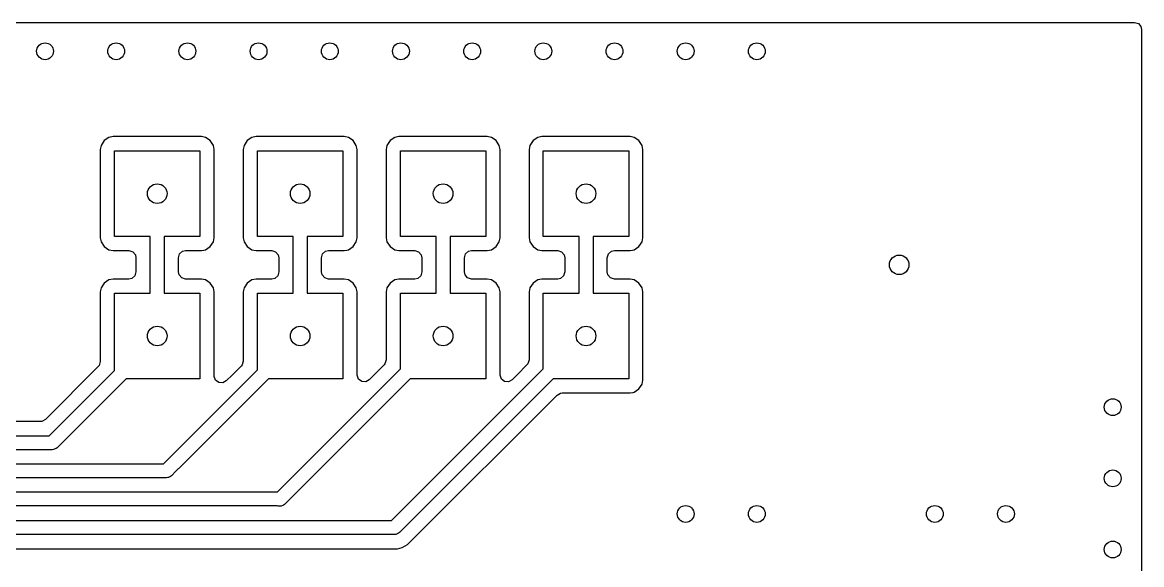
# Model space of a CAD drawing. Extents: x 5.33 to 7.27, y -5.07 to -3.93.
# Drawn here: x 6.484 to 7.27, y -4.311 to -3.93 of the extents above; entities that cross this region are included whole.
import ezdxf

# ---------------------------------------------------------------- set-up
doc = ezdxf.new("R2010")
doc.units = 0
doc.header["$MEASUREMENT"] = 0
doc.layers.add('BLACK', color=7, linetype='CONTINUOUS')

msp = doc.modelspace()

# ---------------------------------------------------------------- linework, layer by layer
at = {"layer": 'BLACK', "linetype": 'CONTINUOUS'}
for p, q in [((5.33467, -3.9297), (7.26533, -3.9297)), ((7.26533, -3.9297), (7.26802, -3.93049)), ((7.26802, -3.93049), (7.26985, -3.9326)), ((7.26985, -3.9326), (7.2703, -3.93467)), ((7.2703, -3.93467), (7.2703, -5.06533)), ((6.53938, -4.01609), (6.5388, -4.01901)), ((6.5416, -4.01278), (6.53938, -4.01609)), ((6.54491, -4.01056), (6.5416, -4.01278)), ((6.54783, -4.00998), (6.54491, -4.01056)), ((6.60981, -4.00998), (6.54783, -4.00998)), ((6.54783, -4.00998), (6.54783, -4.00998)), ((6.61273, -4.01056), (6.60981, -4.00998)), ((6.61604, -4.01278), (6.61273, -4.01056)), ((6.61826, -4.01609), (6.61604, -4.01278)), ((6.61884, -4.01901), (6.61826, -4.01609)), ((6.63977, -4.01609), (6.63919, -4.01901)), ((6.64199, -4.01278), (6.63977, -4.01609)), ((6.6453, -4.01056), (6.64199, -4.01278)), ((6.64823, -4.00998), (6.6453, -4.01056)), ((6.7102, -4.00998), (6.64823, -4.00998)), ((6.64823, -4.00998), (6.64823, -4.00998)), ((6.71312, -4.01056), (6.7102, -4.00998)), ((6.71644, -4.01278), (6.71312, -4.01056)), ((6.71865, -4.01609), (6.71644, -4.01278)), ((6.71923, -4.01901), (6.71865, -4.01609)), ((6.74017, -4.01609), (6.73959, -4.01901)), ((6.74238, -4.01278), (6.74017, -4.01609)), ((6.7457, -4.01056), (6.74238, -4.01278)), ((6.74862, -4.00998), (6.7457, -4.01056)), ((6.81059, -4.00998), (6.74862, -4.00998)), ((6.74862, -4.00998), (6.74862, -4.00998)), ((6.81352, -4.01056), (6.81059, -4.00998)), ((6.81683, -4.01278), (6.81352, -4.01056)), ((6.81904, -4.01609), (6.81683, -4.01278)), ((6.81963, -4.01901), (6.81904, -4.01609)), ((6.84056, -4.01609), (6.83998, -4.01901)), ((6.84278, -4.01278), (6.84056, -4.01609)), ((6.84609, -4.01056), (6.84278, -4.01278)), ((6.84901, -4.00998), (6.84609, -4.01056)), ((6.91099, -4.00998), (6.84901, -4.00998)), ((6.84901, -4.00998), (6.84901, -4.00998)), ((6.91391, -4.01056), (6.91099, -4.00998)), ((6.91722, -4.01278), (6.91391, -4.01056)), ((6.91944, -4.01609), (6.91722, -4.01278)), ((6.92002, -4.01901), (6.91944, -4.01609)), ((6.5388, -4.01901), (6.5388, -4.08099)), ((6.54882, -4.08), (6.54882, -4.02)), ((6.54882, -4.02), (6.60882, -4.02)), ((6.60882, -4.02), (6.60882, -4.08)), ((6.61884, -4.08099), (6.61884, -4.01901)), ((6.61884, -4.01901), (6.61884, -4.01901)), ((6.61884, -4.01901), (6.61884, -4.01901)), ((6.63919, -4.01901), (6.63919, -4.08099)), ((6.64921, -4.08), (6.64921, -4.02)), ((6.64921, -4.02), (6.70921, -4.02)), ((6.70921, -4.02), (6.70921, -4.08)), ((6.71923, -4.08099), (6.71923, -4.01901)), ((6.71923, -4.01901), (6.71923, -4.01901)), ((6.71923, -4.01901), (6.71923, -4.01901)), ((6.73959, -4.01901), (6.73959, -4.08099)), ((6.74961, -4.08), (6.74961, -4.02)), ((6.74961, -4.02), (6.80961, -4.02)), ((6.80961, -4.02), (6.80961, -4.08)), ((6.81963, -4.08099), (6.81963, -4.01901)), ((6.81963, -4.01901), (6.81963, -4.01901)), ((6.81963, -4.01901), (6.81963, -4.01901)), ((6.83998, -4.01901), (6.83998, -4.08099)), ((6.85, -4.08), (6.85, -4.02)), ((6.85, -4.02), (6.91, -4.02)), ((6.91, -4.02), (6.91, -4.08)), ((6.92002, -4.08099), (6.92002, -4.01901)), ((6.92002, -4.01901), (6.92002, -4.01901)), ((6.92002, -4.01901), (6.92002, -4.01901)), ((6.5739, -4.08), (6.54882, -4.08)), ((6.5739, -4.08984), (6.5739, -4.08)), ((6.60882, -4.08), (6.58374, -4.08)), ((6.58374, -4.08), (6.58374, -4.08984)), ((6.67429, -4.08), (6.64921, -4.08)), ((6.67429, -4.08984), (6.67429, -4.08)), ((6.70921, -4.08), (6.68413, -4.08)), ((6.68413, -4.08), (6.68413, -4.08984)), ((6.77469, -4.08), (6.74961, -4.08)), ((6.77469, -4.08984), (6.77469, -4.08)), ((6.80961, -4.08), (6.78453, -4.08)), ((6.78453, -4.08), (6.78453, -4.08984)), ((6.87508, -4.08), (6.85, -4.08)), ((6.87508, -4.12), (6.87508, -4.08)), ((6.91, -4.08), (6.88492, -4.08)), ((6.88492, -4.08), (6.88492, -4.12)), ((6.5388, -4.08099), (6.5388, -4.08099)), ((6.5388, -4.08099), (6.53938, -4.08391)), ((6.53938, -4.08391), (6.5416, -4.08722)), ((6.5416, -4.08722), (6.54491, -4.08944)), ((6.61273, -4.08944), (6.61604, -4.08722)), ((6.61604, -4.08722), (6.61826, -4.08391)), ((6.61826, -4.08391), (6.61884, -4.08099)), ((6.63919, -4.08099), (6.63919, -4.08099)), ((6.63919, -4.08099), (6.63977, -4.08391)), ((6.63977, -4.08391), (6.64199, -4.08722)), ((6.64199, -4.08722), (6.6453, -4.08944)), ((6.71312, -4.08944), (6.71644, -4.08722)), ((6.71644, -4.08722), (6.71865, -4.08391)), ((6.71865, -4.08391), (6.71923, -4.08099)), ((6.73959, -4.08099), (6.73959, -4.08099)), ((6.73959, -4.08099), (6.74017, -4.08391)), ((6.74017, -4.08391), (6.74238, -4.08722)), ((6.74238, -4.08722), (6.7457, -4.08944)), ((6.81352, -4.08944), (6.81683, -4.08722)), ((6.81683, -4.08722), (6.81904, -4.08391)), ((6.81904, -4.08391), (6.81963, -4.08099)), ((6.83998, -4.08099), (6.83998, -4.08099)), ((6.83998, -4.08099), (6.84056, -4.08391)), ((6.84056, -4.08391), (6.84278, -4.08722)), ((6.84278, -4.08722), (6.84609, -4.08944)), ((6.91391, -4.08944), (6.91722, -4.08722)), ((6.91722, -4.08722), (6.91944, -4.08391)), ((6.91944, -4.08391), (6.92002, -4.08099)), ((6.54491, -4.08944), (6.54491, -4.08944)), ((6.54491, -4.08944), (6.54783, -4.09002)), ((6.54783, -4.09002), (6.55892, -4.09002)), ((6.55892, -4.09002), (6.5616, -4.09081)), ((6.5616, -4.09081), (6.56343, -4.09292)), ((6.56343, -4.09292), (6.56388, -4.09498)), ((6.56388, -4.09498), (6.56388, -4.10502)), ((6.5739, -4.12), (6.5739, -4.08984)), ((6.58374, -4.08984), (6.58374, -4.12)), ((6.59376, -4.09498), (6.59455, -4.0923)), ((6.59376, -4.10502), (6.59376, -4.09498)), ((6.59455, -4.0923), (6.59666, -4.09047)), ((6.59666, -4.09047), (6.59872, -4.09002)), ((6.59872, -4.09002), (6.60981, -4.09002)), ((6.60981, -4.09002), (6.6115, -4.08968)), ((6.60981, -4.09002), (6.60981, -4.09002)), ((6.60981, -4.09002), (6.60981, -4.09002)), ((6.60981, -4.09002), (6.60981, -4.09002)), ((6.6115, -4.08968), (6.61273, -4.08944)), ((6.6453, -4.08944), (6.6453, -4.08944)), ((6.6453, -4.08944), (6.64823, -4.09002)), ((6.64823, -4.09002), (6.65931, -4.09002)), ((6.65931, -4.09002), (6.66199, -4.09081)), ((6.66199, -4.09081), (6.66382, -4.09292)), ((6.66382, -4.09292), (6.66427, -4.09498)), ((6.66427, -4.09498), (6.66427, -4.10502)), ((6.67429, -4.12), (6.67429, -4.08984)), ((6.68413, -4.08984), (6.68413, -4.12)), ((6.69415, -4.09498), (6.69494, -4.0923)), ((6.69415, -4.10502), (6.69415, -4.09498)), ((6.69494, -4.0923), (6.69705, -4.09047)), ((6.69705, -4.09047), (6.69911, -4.09002)), ((6.69911, -4.09002), (6.7102, -4.09002)), ((6.7102, -4.09002), (6.71189, -4.08968)), ((6.7102, -4.09002), (6.7102, -4.09002)), ((6.7102, -4.09002), (6.7102, -4.09002)), ((6.7102, -4.09002), (6.7102, -4.09002)), ((6.71189, -4.08968), (6.71312, -4.08944)), ((6.7457, -4.08944), (6.7457, -4.08944)), ((6.7457, -4.08944), (6.74862, -4.09002)), ((6.74862, -4.09002), (6.7597, -4.09002)), ((6.7597, -4.09002), (6.76239, -4.09081)), ((6.76239, -4.09081), (6.76422, -4.09292)), ((6.76422, -4.09292), (6.76467, -4.09498)), ((6.76467, -4.09498), (6.76467, -4.10502)), ((6.77469, -4.12), (6.77469, -4.08984)), ((6.78453, -4.08984), (6.78453, -4.12)), ((6.79455, -4.09498), (6.79533, -4.0923)), ((6.79455, -4.10502), (6.79455, -4.09498)), ((6.79533, -4.0923), (6.79745, -4.09047)), ((6.79745, -4.09047), (6.79951, -4.09002)), ((6.79951, -4.09002), (6.81059, -4.09002)), ((6.81059, -4.09002), (6.81228, -4.08968)), ((6.81059, -4.09002), (6.81059, -4.09002)), ((6.81059, -4.09002), (6.81059, -4.09002)), ((6.81059, -4.09002), (6.81059, -4.09002)), ((6.81228, -4.08968), (6.81352, -4.08944)), ((6.84609, -4.08944), (6.84609, -4.08944)), ((6.84609, -4.08944), (6.84901, -4.09002)), ((6.84901, -4.09002), (6.8601, -4.09002)), ((6.8601, -4.09002), (6.86278, -4.09081)), ((6.86278, -4.09081), (6.86461, -4.09292)), ((6.86461, -4.09292), (6.86506, -4.09498)), ((6.86506, -4.09498), (6.86506, -4.10502)), ((6.89494, -4.09498), (6.89573, -4.0923)), ((6.89494, -4.10502), (6.89494, -4.09498)), ((6.89573, -4.0923), (6.89784, -4.09047)), ((6.89784, -4.09047), (6.8999, -4.09002)), ((6.8999, -4.09002), (6.91099, -4.09002)), ((6.91099, -4.09002), (6.91268, -4.08968)), ((6.91099, -4.09002), (6.91099, -4.09002)), ((6.91099, -4.09002), (6.91099, -4.09002)), ((6.91099, -4.09002), (6.91099, -4.09002)), ((6.91268, -4.08968), (6.91391, -4.08944)), ((6.54491, -4.11056), (6.5416, -4.11278)), ((6.54783, -4.10998), (6.54491, -4.11056)), ((6.55892, -4.10998), (6.54783, -4.10998)), ((6.54783, -4.10998), (6.54783, -4.10998)), ((6.56098, -4.10953), (6.55892, -4.10998)), ((6.56309, -4.1077), (6.56098, -4.10953)), ((6.56388, -4.10502), (6.56309, -4.1077)), ((6.59421, -4.10708), (6.59376, -4.10502)), ((6.59604, -4.10919), (6.59421, -4.10708)), ((6.59872, -4.10998), (6.59604, -4.10919)), ((6.60981, -4.10998), (6.59872, -4.10998)), ((6.61273, -4.11056), (6.60981, -4.10998)), ((6.60981, -4.10998), (6.60981, -4.10998)), ((6.61604, -4.11278), (6.61273, -4.11056)), ((6.6453, -4.11056), (6.64199, -4.11278)), ((6.64823, -4.10998), (6.6453, -4.11056)), ((6.65931, -4.10998), (6.64823, -4.10998)), ((6.64823, -4.10998), (6.64823, -4.10998)), ((6.66137, -4.10953), (6.65931, -4.10998)), ((6.66348, -4.1077), (6.66137, -4.10953)), ((6.66427, -4.10502), (6.66348, -4.1077)), ((6.6946, -4.10708), (6.69415, -4.10502)), ((6.69643, -4.10919), (6.6946, -4.10708)), ((6.69911, -4.10998), (6.69643, -4.10919)), ((6.7102, -4.10998), (6.69911, -4.10998)), ((6.71312, -4.11056), (6.7102, -4.10998)), ((6.7102, -4.10998), (6.7102, -4.10998)), ((6.71644, -4.11278), (6.71312, -4.11056)), ((6.7457, -4.11056), (6.74238, -4.11278)), ((6.74862, -4.10998), (6.7457, -4.11056)), ((6.7597, -4.10998), (6.74862, -4.10998)), ((6.74862, -4.10998), (6.74862, -4.10998)), ((6.76177, -4.10953), (6.7597, -4.10998)), ((6.76388, -4.1077), (6.76177, -4.10953)), ((6.76467, -4.10502), (6.76388, -4.1077)), ((6.795, -4.10708), (6.79455, -4.10502)), ((6.79683, -4.10919), (6.795, -4.10708)), ((6.79951, -4.10998), (6.79683, -4.10919)), ((6.81059, -4.10998), (6.79951, -4.10998)), ((6.81352, -4.11056), (6.81059, -4.10998)), ((6.81059, -4.10998), (6.81059, -4.10998)), ((6.81683, -4.11278), (6.81352, -4.11056)), ((6.84609, -4.11056), (6.84278, -4.11278)), ((6.84901, -4.10998), (6.84609, -4.11056)), ((6.8601, -4.10998), (6.84901, -4.10998)), ((6.84901, -4.10998), (6.84901, -4.10998)), ((6.86216, -4.10953), (6.8601, -4.10998)), ((6.86427, -4.1077), (6.86216, -4.10953)), ((6.86506, -4.10502), (6.86427, -4.1077)), ((6.89539, -4.10708), (6.89494, -4.10502)), ((6.89722, -4.10919), (6.89539, -4.10708)), ((6.8999, -4.10998), (6.89722, -4.10919)), ((6.91099, -4.10998), (6.8999, -4.10998)), ((6.91391, -4.11056), (6.91099, -4.10998)), ((6.91099, -4.10998), (6.91099, -4.10998)), ((6.91722, -4.11278), (6.91391, -4.11056)), ((6.53938, -4.11609), (6.5388, -4.11901)), ((6.5388, -4.11901), (6.5388, -4.16802)), ((6.5416, -4.11278), (6.53938, -4.11609)), ((6.61826, -4.11609), (6.61604, -4.11278)), ((6.61884, -4.11901), (6.61826, -4.11609)), ((6.61884, -4.17806), (6.61884, -4.11901)), ((6.61884, -4.11901), (6.61884, -4.11901)), ((6.61884, -4.11901), (6.61884, -4.11901)), ((6.63977, -4.11609), (6.63919, -4.11901)), ((6.63919, -4.11901), (6.63919, -4.16762)), ((6.64199, -4.11278), (6.63977, -4.11609)), ((6.71865, -4.11609), (6.71644, -4.11278)), ((6.71923, -4.11901), (6.71865, -4.11609)), ((6.71923, -4.17727), (6.71923, -4.11901)), ((6.71923, -4.11901), (6.71923, -4.11901)), ((6.71923, -4.11901), (6.71923, -4.11901)), ((6.74017, -4.11609), (6.73959, -4.11901)), ((6.73959, -4.11901), (6.73959, -4.16684)), ((6.74238, -4.11278), (6.74017, -4.11609)), ((6.81904, -4.11609), (6.81683, -4.11278)), ((6.81963, -4.11901), (6.81904, -4.11609)), ((6.81963, -4.17727), (6.81963, -4.11901)), ((6.81963, -4.11901), (6.81963, -4.11901)), ((6.81963, -4.11901), (6.81963, -4.11901)), ((6.84056, -4.11609), (6.83998, -4.11901)), ((6.83998, -4.11901), (6.83998, -4.16684)), ((6.84278, -4.11278), (6.84056, -4.11609)), ((6.91944, -4.11609), (6.91722, -4.11278)), ((6.92002, -4.11901), (6.91944, -4.11609)), ((6.92002, -4.18099), (6.92002, -4.11901)), ((6.92002, -4.11901), (6.92002, -4.11901)), ((6.92002, -4.11901), (6.92002, -4.11901)), ((6.54882, -4.17422), (6.54882, -4.12)), ((6.54882, -4.12), (6.5739, -4.12)), ((6.58374, -4.12), (6.60882, -4.12)), ((6.60882, -4.12), (6.60882, -4.18)), ((6.64921, -4.17383), (6.64921, -4.12)), ((6.64921, -4.12), (6.67429, -4.12)), ((6.68413, -4.12), (6.70921, -4.12)), ((6.70921, -4.12), (6.70921, -4.18)), ((6.74961, -4.17304), (6.74961, -4.12)), ((6.74961, -4.12), (6.77469, -4.12)), ((6.78453, -4.12), (6.80961, -4.12)), ((6.80961, -4.12), (6.80961, -4.18)), ((6.85, -4.17304), (6.85, -4.12)), ((6.85, -4.12), (6.87508, -4.12)), ((6.88492, -4.12), (6.91, -4.12)), ((6.91, -4.12), (6.91, -4.18)), ((6.73959, -4.16684), (6.7388, -4.16952)), ((6.83998, -4.16684), (6.83919, -4.16952)), ((6.53735, -4.17152), (6.50026, -4.20861)), ((6.50296, -4.22008), (6.54882, -4.17422)), ((6.53801, -4.1707), (6.53735, -4.17152)), ((6.5388, -4.16802), (6.53801, -4.1707)), ((6.58902, -4.23402), (6.64921, -4.17383)), ((6.63774, -4.17113), (6.6316, -4.17727)), ((6.63841, -4.1703), (6.63774, -4.17113)), ((6.63919, -4.16762), (6.63841, -4.1703)), ((6.6632, -4.25945), (6.74961, -4.17304)), ((6.73813, -4.17034), (6.73121, -4.17727)), ((6.7388, -4.16952), (6.73813, -4.17034)), ((6.74347, -4.27957), (6.85, -4.17304)), ((6.83853, -4.17034), (6.8316, -4.17727)), ((6.83919, -4.16952), (6.83853, -4.17034)), ((6.55696, -4.18), (6.50848, -4.22848)), ((6.60882, -4.18), (6.55696, -4.18)), ((6.65696, -4.18), (6.59598, -4.24098)), ((6.61885, -4.17841), (6.61884, -4.17806)), ((6.61983, -4.18103), (6.61885, -4.17841)), ((6.62207, -4.1827), (6.61983, -4.18103)), ((6.62731, -4.18156), (6.62485, -4.1829)), ((6.6316, -4.17727), (6.62731, -4.18156)), ((6.70921, -4.18), (6.65696, -4.18)), ((6.75657, -4.18), (6.66828, -4.26828)), ((6.71924, -4.17762), (6.71923, -4.17727)), ((6.72022, -4.18024), (6.71924, -4.17762)), ((6.72246, -4.18192), (6.72022, -4.18024)), ((6.72525, -4.18212), (6.72246, -4.18192)), ((6.7277, -4.18078), (6.72525, -4.18212)), ((6.73121, -4.17727), (6.7277, -4.18078)), ((6.85696, -4.18), (6.74899, -4.28797)), ((6.80961, -4.18), (6.75657, -4.18)), ((6.81964, -4.17762), (6.81963, -4.17727)), ((6.82062, -4.18024), (6.81964, -4.17762)), ((6.82285, -4.18192), (6.82062, -4.18024)), ((6.82564, -4.18212), (6.82285, -4.18192)), ((6.82809, -4.18078), (6.82564, -4.18212)), ((6.8316, -4.17727), (6.82809, -4.18078)), ((6.91, -4.18), (6.85696, -4.18)), ((6.91944, -4.18391), (6.92002, -4.18099)), ((6.62485, -4.1829), (6.62207, -4.1827)), ((6.85966, -4.19147), (6.86211, -4.19013)), ((6.86211, -4.19013), (6.86316, -4.19002)), ((6.86316, -4.19002), (6.91099, -4.19002)), ((6.91099, -4.19002), (6.91316, -4.18959)), ((6.91099, -4.19002), (6.91099, -4.19002)), ((6.91099, -4.19002), (6.91099, -4.19002)), ((6.91099, -4.19002), (6.91099, -4.19002)), ((6.91316, -4.18959), (6.91391, -4.18944)), ((6.91391, -4.18944), (6.91722, -4.18722)), ((6.91722, -4.18722), (6.91944, -4.18391)), ((6.75788, -4.29325), (6.85966, -4.19147)), ((6.49676, -4.21006), (6.45368, -4.21006)), ((6.49781, -4.20995), (6.49676, -4.21006)), ((6.50026, -4.20861), (6.49781, -4.20995)), ((6.32107, -4.22008), (6.50296, -4.22008)), ((6.50596, -4.22983), (6.505, -4.22992)), ((6.50648, -4.22961), (6.50596, -4.22983)), ((6.50596, -4.22983), (6.50596, -4.22983)), ((6.50773, -4.22909), (6.50648, -4.22961)), ((6.50848, -4.22848), (6.50773, -4.22909)), ((6.50773, -4.22909), (6.50773, -4.22909)), ((6.505, -4.22992), (6.32311, -4.22992)), ((6.58467, -4.23837), (6.58902, -4.23402)), ((6.58902, -4.23402), (6.58902, -4.23402)), ((6.32923, -4.23977), (6.58327, -4.23977)), ((6.58327, -4.23977), (6.58467, -4.23837)), ((6.59191, -4.24505), (6.58879, -4.24817)), ((6.59598, -4.24098), (6.59191, -4.24505)), ((6.59598, -4.24098), (6.59598, -4.24098)), ((6.58531, -4.24961), (6.33127, -4.24961)), ((6.58627, -4.24951), (6.58531, -4.24961)), ((6.58679, -4.2493), (6.58627, -4.24951)), ((6.58627, -4.24951), (6.58627, -4.24951)), ((6.58805, -4.24878), (6.58679, -4.2493)), ((6.58879, -4.24817), (6.58805, -4.24878)), ((6.58805, -4.24878), (6.58805, -4.24878)), ((6.33738, -4.25945), (6.6632, -4.25945)), ((6.66754, -4.26889), (6.66576, -4.26963)), ((6.66828, -4.26828), (6.66754, -4.26889)), ((6.66303, -4.26929), (6.33942, -4.26929)), ((6.66384, -4.26963), (6.66303, -4.26929)), ((6.66576, -4.26963), (6.66384, -4.26963)), ((6.45177, -4.27957), (6.74347, -4.27957)), ((6.74551, -4.28941), (6.45043, -4.28941)), ((6.74647, -4.28932), (6.74551, -4.28941)), ((6.7473, -4.28897), (6.74647, -4.28932)), ((6.74647, -4.28932), (6.74647, -4.28932)), ((6.74825, -4.28858), (6.7473, -4.28897)), ((6.74899, -4.28797), (6.74825, -4.28858)), ((6.74825, -4.28858), (6.74825, -4.28858)), ((6.4524, -4.29943), (6.74324, -4.29943)), ((6.74324, -4.29943), (6.74324, -4.29943)), ((6.74324, -4.29943), (6.74354, -4.29943)), ((6.74354, -4.29943), (6.74748, -4.29943)), ((6.74748, -4.29943), (6.75092, -4.29851)), ((6.74748, -4.29943), (6.74748, -4.29943)), ((6.75092, -4.29851), (6.75128, -4.29841)), ((6.75092, -4.29851), (6.75092, -4.29851)), ((6.75092, -4.29851), (6.75092, -4.29851)), ((6.75128, -4.29841), (6.75469, -4.29644)), ((6.75469, -4.29644), (6.75747, -4.29366)), ((6.75747, -4.29366), (6.75787, -4.29325)), ((6.75787, -4.29325), (6.75788, -4.29325))]:
    msp.add_line(p, q, dxfattribs=at)
at = {"layer": 'BLACK'}
for centre, radius in [((6.5, -3.95), 0.00591), ((6.55, -3.95), 0.00591), ((6.6, -3.95), 0.00591), ((6.65, -3.95), 0.00591), ((6.7, -3.95), 0.00591), ((6.75, -3.95), 0.00591), ((6.8, -3.95), 0.00591), ((6.85, -3.95), 0.00591), ((6.9, -3.95), 0.00591), ((6.95, -3.95), 0.00591), ((7, -3.95), 0.00591), ((6.57882, -4.05), 0.00689), ((6.67921, -4.05), 0.00689), ((6.77961, -4.05), 0.00689), ((6.88, -4.05), 0.00689), ((7.1, -4.1), 0.00689), ((6.57882, -4.15), 0.00689), ((6.67921, -4.15), 0.00689), ((6.77961, -4.15), 0.00689), ((6.88, -4.15), 0.00689), ((7.25, -4.2), 0.00591), ((7.25, -4.25), 0.00591), ((6.95, -4.275), 0.00591), ((7, -4.275), 0.00591), ((7.125, -4.275), 0.00591), ((7.175, -4.275), 0.00591), ((7.25, -4.3), 0.00591)]:
    msp.add_circle(centre, radius, dxfattribs=at)

doc.saveas('drawing.dxf')
